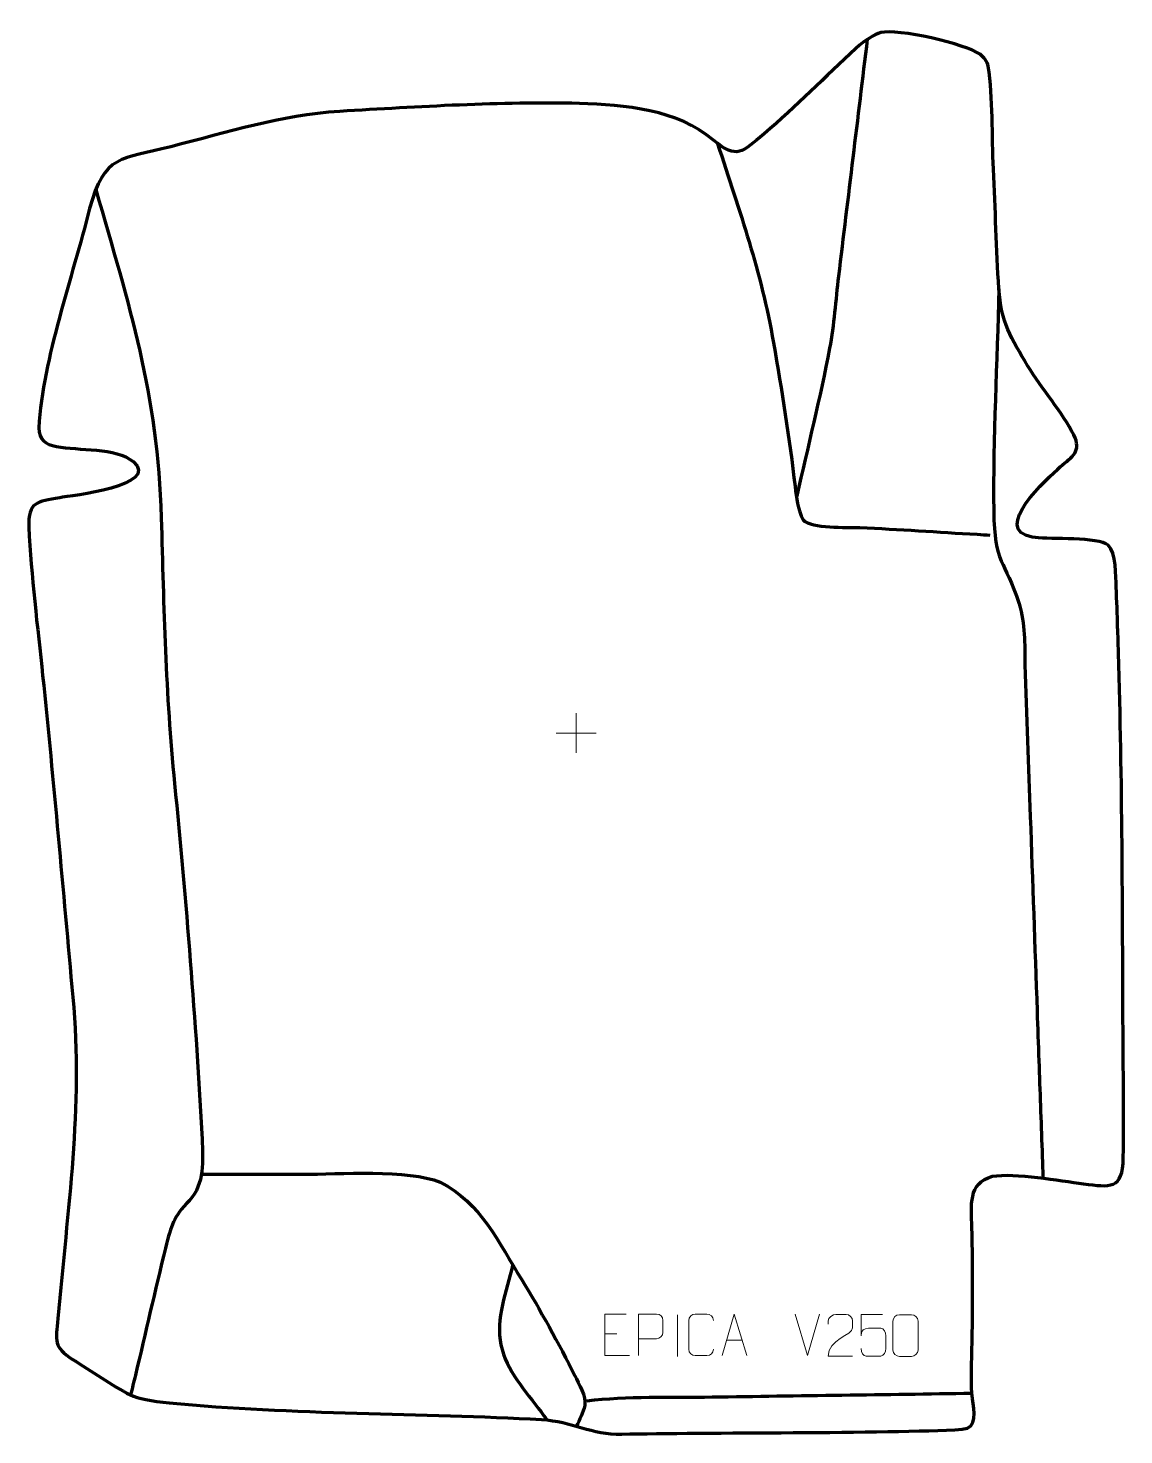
# Model space of a CAD drawing. Header units: millimetres. Extents: x -743 to -84, y 6 to 852.
import ezdxf

# ---------------------------------------------------------------- set-up
doc = ezdxf.new("R2010")
doc.units = ezdxf.units.MM
doc.header["$MEASUREMENT"] = 0
doc.layers.add('layer 2', color=7, linetype='Continuous')
doc.layers.add('layer 3', color=7, linetype='Continuous')

msp = doc.modelspace()

# ---------------------------------------------------------------- linework, layer by layer
at = {"layer": 'layer 2', "color": 142, "lineweight": 158}
for points, knots in [([(-280.8012, 570.5577), (-274.2568, 599.9341), (-266.7076, 629.9394), (-261.1129, 659.42), (-261.1129, 659.42), (-258.4321, 673.5465), (-257.4816, 688.3924), (-255.7753, 702.7057), (-255.7753, 702.7057), (-249.9973, 750.2153), (-244.2179, 797.7247), (-238.4397, 845.2343)], [0, 0, 0, 0, 0.25, 0.25, 0.25, 0.25, 0.5, 0.5, 0.5, 0.5, 1, 1, 1, 1]), ([(-328.6529, 782.5391), (-315.3162, 741.1472), (-302.5859, 706.0155), (-295.0034, 662.675), (-295.0034, 662.675), (-289.9909, 633.972), (-285.4498, 605.3565), (-282.0758, 576.4069), (-282.0758, 576.4069), (-281.3079, 569.4342), (-280.4381, 562.6911), (-277.2497, 556.3531), (-277.2497, 556.3531), (-272.0169, 550.8202), (-251.1784, 552.0096), (-243.1011, 551.6641), (-243.1011, 551.6641), (-219.5477, 550.6567), (-196.0199, 548.9779), (-172.484, 547.6241), (-172.484, 547.6241), (-169.9783, 547.4827), (-167.4725, 547.3424), (-164.9666, 547.2029)], [0, 0, 0, 0, 0.14285714, 0.14285714, 0.14285714, 0.14285714, 0.28571429, 0.28571429, 0.28571429, 0.28571429, 0.42857143, 0.42857143, 0.42857143, 0.42857143, 0.57142857, 0.57142857, 0.57142857, 0.57142857, 0.71428571, 0.71428571, 0.71428571, 0.71428571, 1, 1, 1, 1]), ([(-702.4929, 754.8832), (-682.2813, 684.4893), (-665.2991, 632.2163), (-663.1196, 557.5667), (-663.1196, 557.5667), (-661.6572, 503.511), (-660.5719, 451.8515), (-655.1255, 397.8915), (-655.1255, 397.8915), (-648.1529, 327.0612), (-642.4121, 255.1824), (-638.5278, 184.119), (-638.5278, 184.119), (-638.0537, 171.544), (-637.009, 156.9696), (-646.1654, 147.2695), (-646.1654, 147.2695), (-656.1216, 136.7219), (-656.9419, 132.9963), (-660.539, 118.5752), (-660.539, 118.5752), (-666.8726, 93.183), (-672.5653, 67.6271), (-678.6924, 42.1833), (-678.6924, 42.1833), (-679.6449, 38.2336), (-680.5977, 34.284), (-681.5517, 30.3347)], [0, 0, 0, 0, 0.125, 0.125, 0.125, 0.125, 0.25, 0.25, 0.25, 0.25, 0.375, 0.375, 0.375, 0.375, 0.5, 0.5, 0.5, 0.5, 0.625, 0.625, 0.625, 0.625, 0.75, 0.75, 0.75, 0.75, 1, 1, 1, 1]), ([(-159.5325, 695.2531), (-160.4533, 650.9657), (-163.1206, 605.9135), (-162.6365, 561.72), (-162.6365, 561.72), (-162.2812, 529.2719), (-155.9146, 532.7838), (-147.384, 505.844), (-147.384, 505.844), (-143.5076, 493.6023), (-144.0794, 481.8814), (-143.8733, 469.2633), (-143.8733, 469.2633), (-142.8457, 438.8097), (-141.7289, 408.359), (-140.6524, 377.907), (-140.6524, 377.907), (-139.2773, 338.9508), (-137.9021, 299.9947), (-136.5269, 261.0385), (-136.5269, 261.0385), (-136.1743, 251.0498), (-135.8217, 241.061), (-135.4691, 231.0722), (-135.4691, 231.0722), (-135.1517, 222.0824), (-134.8344, 213.0925), (-134.517, 204.1026), (-134.517, 204.1026), (-134.1997, 195.1127), (-133.8824, 186.1228), (-133.565, 177.133), (-133.565, 177.133), (-133.3711, 171.6391), (-133.1771, 166.1453), (-132.9832, 160.6515)], [0, 0, 0, 0, 0.1, 0.1, 0.1, 0.1, 0.2, 0.2, 0.2, 0.2, 0.3, 0.3, 0.3, 0.3, 0.4, 0.4, 0.4, 0.4, 0.5, 0.5, 0.5, 0.5, 0.6, 0.6, 0.6, 0.6, 0.7, 0.7, 0.7, 0.7, 0.8, 0.8, 0.8, 0.8, 1, 1, 1, 1]), ([(-638.5966, 163.0085), (-618.5062, 162.9897), (-598.4159, 162.9708), (-578.3255, 162.952), (-578.3255, 162.952), (-556.3642, 163.0746), (-514.7129, 166.1474), (-495.4055, 158.2005), (-495.4055, 158.2005), (-470.9659, 145.8172), (-460.3618, 122.0028), (-446.5472, 99.8612), (-446.5472, 99.8612), (-435.5332, 81.8943), (-423.8801, 60.7019), (-414.4938, 41.8831), (-414.4938, 41.8831), (-412.0324, 36.9482), (-407.4369, 29.5522), (-408.5296, 23.8955), (-408.5296, 23.8955), (-409.2707, 20.0589), (-411.8422, 15.188), (-413.4751, 11.5325)], [0, 0, 0, 0, 0.14285714, 0.14285714, 0.14285714, 0.14285714, 0.28571429, 0.28571429, 0.28571429, 0.28571429, 0.42857143, 0.42857143, 0.42857143, 0.42857143, 0.57142857, 0.57142857, 0.57142857, 0.57142857, 0.71428571, 0.71428571, 0.71428571, 0.71428571, 1, 1, 1, 1]), ([(-451.8797, 108.1454), (-455.6351, 93.3534), (-462.1668, 75.6916), (-458.9337, 60.4666), (-458.9337, 60.4666), (-455.6307, 44.9128), (-444.1131, 32.713), (-434.7797, 20.1047), (-434.7797, 20.1047), (-433.5953, 18.5047), (-432.4164, 16.9018), (-431.2396, 15.2962)], [0, 0, 0, 0, 0.25, 0.25, 0.25, 0.25, 0.5, 0.5, 0.5, 0.5, 1, 1, 1, 1]), ([(-407.1939, 26.8995), (-383.3954, 29.6291), (-356.2181, 28.8024), (-331.9894, 29.1509), (-331.9894, 29.1509), (-279.8914, 29.9001), (-227.7933, 30.6479), (-175.6953, 31.3965)], [0, 0, 0, 0, 0.33333333, 0.33333333, 0.33333333, 0.33333333, 1, 1, 1, 1])]:
    msp.add_open_spline(points, degree=3, knots=knots, dxfattribs=at)
at = {"layer": 'layer 3', "color": 242, "lineweight": 158}
msp.add_open_spline([(-658.2779, 25.5522), (-668.9424, 26.5729), (-677.3229, 28.2362), (-681.5517, 30.3347), (-681.5517, 30.3347), (-693.1028, 36.0668), (-705.2926, 44.7443), (-716.411, 51.7112), (-716.411, 51.7112), (-728.3152, 59.1704), (-726.377, 62.8125), (-725.2941, 76.3365), (-725.2941, 76.3365), (-719.5158, 142.674), (-710.1737, 202.2664), (-716.3087, 269.462), (-716.3087, 269.462), (-722.1463, 334.0554), (-727.776, 398.2276), (-734.4344, 462.7706), (-734.4344, 462.7706), (-737.4614, 491.919), (-741.3761, 522.7787), (-742.7778, 551.9248), (-742.7778, 551.9248), (-743.1669, 567.3264), (-738.002, 567.0122), (-724.1663, 569.639), (-724.1663, 569.639), (-717.702, 570.6852), (-662.9219, 576.7967), (-680.0939, 591.3792), (-680.0939, 591.3792), (-690.2602, 600.0126), (-712.9623, 597.8613), (-726.0549, 600.3454), (-726.0549, 600.3454), (-732.8503, 601.7806), (-736.5315, 604.3792), (-736.8255, 611.617), (-736.8255, 611.617), (-734.0377, 654.2236), (-716.6915, 701.5751), (-706.1735, 743.4468), (-706.1735, 743.4468), (-697.5294, 775.914), (-687.1387, 773.1221), (-657.4113, 780.5813), (-657.4113, 780.5813), (-622.6169, 789.3121), (-592.0247, 799.4826), (-555.7618, 801.825), (-555.7618, 801.825), (-508.4354, 804.5962), (-459.0666, 807.678), (-411.7322, 806.6242), (-411.7322, 806.6242), (-384.3871, 805.6846), (-352.7153, 803.1505), (-331.1462, 784.4878), (-331.1462, 784.4878), (-316.6183, 772.7042), (-314.1382, 777.311), (-300.6423, 788.4306), (-300.6423, 788.4306), (-281.2974, 804.7637), (-264.0314, 822.5847), (-245.4822, 839.6737), (-245.4822, 839.6737), (-239.5451, 844.9915), (-234.8377, 847.8523), (-230.395, 849.1471), (-230.395, 849.1471), (-221.0595, 851.8677), (-178.6944, 842.2184), (-170.838, 836.1229), (-170.838, 836.1229), (-168.3816, 834.217), (-166.5968, 831.8948), (-165.9273, 829.0377), (-165.9273, 829.0377), (-162.9486, 809.6052), (-163.7835, 787.0728), (-162.7776, 767.0601), (-162.7776, 767.0601), (-161.5911, 743.285), (-161.0688, 718.8956), (-159.5325, 695.2531), (-159.5325, 695.2531), (-158.2103, 674.9052), (-152.059, 665.7688), (-142.106, 648.7385), (-142.106, 648.7385), (-134.0547, 635.6487), (-120.8519, 620.2464), (-114.5399, 607.4532), (-114.5399, 607.4532), (-109.4962, 597.2304), (-115.2746, 594.7293), (-122.6314, 588.1056), (-122.6314, 588.1056), (-129.9386, 581.5267), (-164.5652, 550.4911), (-139.487, 545.976), (-139.487, 545.976), (-139.487, 545.976), (-137.5575, 545.6286), (-137.5575, 545.6286), (-137.5575, 545.6286), (-128.2735, 544.5976), (-99.8026, 546.0786), (-93.8432, 541.025), (-93.8432, 541.025), (-88.8625, 536.8013), (-89.2921, 522.3837), (-88.9668, 515.8484), (-88.9668, 515.8484), (-88.5611, 507.6974), (-88.3523, 499.5386), (-88.0966, 491.382), (-88.0966, 491.382), (-88.0966, 491.382), (-88.07, 490.5462), (-88.07, 490.5462), (-88.07, 490.5462), (-85.4114, 414.4521), (-85.2209, 337.1883), (-84.9192, 261.0086), (-84.9192, 261.0086), (-84.7979, 231.6477), (-84.3571, 202.0816), (-84.6975, 172.7402), (-84.6975, 172.7402), (-84.9199, 153.577), (-92.7365, 155.2475), (-108.5686, 157.2539), (-108.5686, 157.2539), (-123.0721, 159.092), (-149.9436, 164.0673), (-163.4113, 161.7745), (-163.4113, 161.7745), (-178.2535, 157.6178), (-176.0571, 143.9181), (-175.7441, 131.2884), (-175.7441, 131.2884), (-175.0967, 105.1686), (-175.2351, 78.8977), (-175.8141, 52.4496), (-175.8141, 52.4496), (-175.9811, 44.8211), (-176.4548, 37.5778), (-175.3645, 28.0193), (-175.3645, 28.0193), (-174.5492, 20.8722), (-172.0144, 10.2059), (-181.4872, 9.676), (-181.4872, 9.676), (-228.2338, 7.0612), (-337.543, 7.917), (-386.1827, 6.7725), (-386.1827, 6.7725), (-404.3798, 6.3443), (-416.0795, 14.5296), (-434.489, 15.5553), (-434.489, 15.5553), (-506.1055, 19.5456), (-584.2547, 18.4675), (-658.2779, 25.5522)], degree=3, knots=[0, 0, 0, 0, 0.02325581, 0.02325581, 0.02325581, 0.02325581, 0.04651163, 0.04651163, 0.04651163, 0.04651163, 0.06976744, 0.06976744, 0.06976744, 0.06976744, 0.09302326, 0.09302326, 0.09302326, 0.09302326, 0.11627907, 0.11627907, 0.11627907, 0.11627907, 0.13953488, 0.13953488, 0.13953488, 0.13953488, 0.1627907, 0.1627907, 0.1627907, 0.1627907, 0.18604651, 0.18604651, 0.18604651, 0.18604651, 0.20930233, 0.20930233, 0.20930233, 0.20930233, 0.23255814, 0.23255814, 0.23255814, 0.23255814, 0.25581395, 0.25581395, 0.25581395, 0.25581395, 0.27906977, 0.27906977, 0.27906977, 0.27906977, 0.30232558, 0.30232558, 0.30232558, 0.30232558, 0.3255814, 0.3255814, 0.3255814, 0.3255814, 0.34883721, 0.34883721, 0.34883721, 0.34883721, 0.37209302, 0.37209302, 0.37209302, 0.37209302, 0.39534884, 0.39534884, 0.39534884, 0.39534884, 0.41860465, 0.41860465, 0.41860465, 0.41860465, 0.44186047, 0.44186047, 0.44186047, 0.44186047, 0.46511628, 0.46511628, 0.46511628, 0.46511628, 0.48837209, 0.48837209, 0.48837209, 0.48837209, 0.51162791, 0.51162791, 0.51162791, 0.51162791, 0.53488372, 0.53488372, 0.53488372, 0.53488372, 0.55813953, 0.55813953, 0.55813953, 0.55813953, 0.58139535, 0.58139535, 0.58139535, 0.58139535, 0.60465116, 0.60465116, 0.60465116, 0.60465116, 0.62790698, 0.62790698, 0.62790698, 0.62790698, 0.65116279, 0.65116279, 0.65116279, 0.65116279, 0.6744186, 0.6744186, 0.6744186, 0.6744186, 0.69767442, 0.69767442, 0.69767442, 0.69767442, 0.72093023, 0.72093023, 0.72093023, 0.72093023, 0.74418605, 0.74418605, 0.74418605, 0.74418605, 0.76744186, 0.76744186, 0.76744186, 0.76744186, 0.79069767, 0.79069767, 0.79069767, 0.79069767, 0.81395349, 0.81395349, 0.81395349, 0.81395349, 0.8372093, 0.8372093, 0.8372093, 0.8372093, 0.86046512, 0.86046512, 0.86046512, 0.86046512, 0.88372093, 0.88372093, 0.88372093, 0.88372093, 0.90697674, 0.90697674, 0.90697674, 0.90697674, 0.93023256, 0.93023256, 0.93023256, 0.93023256, 0.95348837, 0.95348837, 0.95348837, 0.95348837, 1, 1, 1, 1], dxfattribs=at)
at = {"layer": 'layer 3', "color": 250, "lineweight": 9}
for points in [[(-413.6846, 440.1769), (-413.6846, 440.1769), (-413.6846, 416.199), (-413.6846, 416.199)], [(-425.6735, 428.1879), (-425.6735, 428.1879), (-401.6956, 428.1879), (-401.6956, 428.1879)], [(-352.8012, 78.4335), (-352.8012, 78.4335), (-352.8012, 53.4594), (-352.8012, 53.4594)], [(-274.5972, 53.9619), (-274.5972, 53.9619), (-281.919, 78.9155), (-281.919, 78.9155)], [(-267.2753, 78.9155), (-267.2753, 78.9155), (-274.5971, 53.9619), (-274.5971, 53.9619)], [(-396.4418, 67.0432), (-396.4418, 67.0432), (-389.2737, 67.0432), (-389.2737, 67.0432)], [(-323.2341, 63.2186), (-323.2341, 63.2186), (-313.7384, 63.2186), (-313.7384, 63.2186)]]:
    msp.add_open_spline(points, degree=3, dxfattribs=at)
for points, knots in [([(-383.5679, 78.9229), (-383.5679, 78.9229), (-396.4418, 78.9229), (-396.4418, 78.9229), (-396.4418, 78.9229), (-396.4418, 78.9229), (-396.4418, 53.9693), (-396.4418, 53.9693), (-396.4418, 53.9693), (-396.4418, 53.9693), (-381.576, 53.9693), (-381.576, 53.9693)], [0, 0, 0, 0, 0.25, 0.25, 0.25, 0.25, 0.5, 0.5, 0.5, 0.5, 1, 1, 1, 1]), ([(-376.1674, 53.9617), (-376.1674, 53.9617), (-376.1674, 78.9153), (-376.1674, 78.9153), (-376.1674, 78.9153), (-372.5724, 78.9153), (-368.9771, 78.9153), (-365.3817, 78.9153), (-365.3817, 78.9153), (-363.0565, 78.8774), (-361.4991, 77.3873), (-361.5033, 75.0212), (-361.5033, 75.0212), (-361.5037, 72.9855), (-361.5037, 69.9262), (-361.5033, 67.8902), (-361.5033, 67.8902), (-361.5098, 66.0148), (-363.322, 64.0729), (-365.3316, 64.0538), (-365.3316, 64.0538), (-365.3316, 64.0538), (-376.1674, 64.0538), (-376.1674, 64.0538)], [0, 0, 0, 0, 0.14285714, 0.14285714, 0.14285714, 0.14285714, 0.28571429, 0.28571429, 0.28571429, 0.28571429, 0.42857143, 0.42857143, 0.42857143, 0.42857143, 0.57142857, 0.57142857, 0.57142857, 0.57142857, 0.71428571, 0.71428571, 0.71428571, 0.71428571, 1, 1, 1, 1]), ([(-331.1184, 57.7799), (-331.2582, 55.4565), (-332.9354, 53.9769), (-335.0831, 53.9661), (-335.0831, 53.9661), (-337.415, 53.9665), (-339.7469, 53.9665), (-342.0784, 53.9661), (-342.0784, 53.9661), (-344.0034, 53.8607), (-345.9755, 55.7452), (-345.9643, 57.7625), (-345.9643, 57.7625), (-345.9639, 63.5326), (-345.9639, 69.3023), (-345.9643, 75.0716), (-345.9643, 75.0716), (-345.9601, 77.2097), (-344.2134, 78.9289), (-342.061, 78.9154), (-342.061, 78.9154), (-339.7353, 78.9154), (-337.4092, 78.9154), (-335.0831, 78.9154), (-335.0831, 78.9154), (-333.1365, 78.9509), (-331.1451, 77.4594), (-331.1184, 75.0218)], [0, 0, 0, 0, 0.125, 0.125, 0.125, 0.125, 0.25, 0.25, 0.25, 0.25, 0.375, 0.375, 0.375, 0.375, 0.5, 0.5, 0.5, 0.5, 0.625, 0.625, 0.625, 0.625, 0.75, 0.75, 0.75, 0.75, 1, 1, 1, 1]), ([(-325.9567, 53.9692), (-325.9567, 53.9692), (-318.5857, 78.9227), (-318.5857, 78.9227), (-318.5857, 78.9227), (-318.5857, 78.9227), (-311.0158, 53.9692), (-311.0158, 53.9692)], [0, 0, 0, 0, 0.33333333, 0.33333333, 0.33333333, 0.33333333, 1, 1, 1, 1]), ([(-247.451, 53.7332), (-252.3654, 53.7335), (-257.2798, 53.7335), (-262.1939, 53.7332), (-262.1939, 53.7332), (-262.1939, 63.6655), (-247.5429, 66.3067), (-247.451, 70.617), (-247.451, 70.617), (-247.4513, 72.0411), (-247.4513, 73.4648), (-247.451, 74.8881), (-247.451, 74.8881), (-247.4679, 76.9652), (-249.5907, 78.69), (-251.2617, 78.7073), (-251.2617, 78.7073), (-253.3349, 78.7069), (-255.4078, 78.7069), (-257.4802, 78.7073), (-257.4802, 78.7073), (-259.3023, 78.7238), (-262.127, 76.9317), (-262.1939, 74.8381), (-262.1939, 74.8381), (-262.1939, 74.8381), (-262.1939, 72.7833), (-262.1939, 72.7833)], [0, 0, 0, 0, 0.125, 0.125, 0.125, 0.125, 0.25, 0.25, 0.25, 0.25, 0.375, 0.375, 0.375, 0.375, 0.5, 0.5, 0.5, 0.5, 0.625, 0.625, 0.625, 0.625, 0.75, 0.75, 0.75, 0.75, 1, 1, 1, 1]), ([(-229.4569, 78.6391), (-229.4569, 78.6391), (-242.3086, 78.6391), (-242.3086, 78.6391), (-242.3086, 78.6391), (-242.3083, 74.4085), (-242.3083, 70.1776), (-242.3086, 65.9464), (-242.3086, 65.9464), (-242.3089, 69.2565), (-240.6779, 70.3283), (-237.8659, 70.3888), (-237.8659, 70.3888), (-235.4263, 70.3891), (-232.9868, 70.3891), (-230.5476, 70.3888), (-230.5476, 70.3888), (-228.8978, 70.3956), (-227.4229, 68.0151), (-227.3944, 65.9464), (-227.3944, 65.9464), (-227.3947, 63.3591), (-227.3947, 60.7715), (-227.3944, 58.1838), (-227.3944, 58.1838), (-227.3482, 56.2244), (-228.8476, 53.7881), (-230.4735, 53.7296), (-230.4735, 53.7296), (-232.43, 53.7299), (-237.325, 53.7299), (-239.282, 53.7296), (-239.282, 53.7296), (-241.1275, 53.7208), (-242.2346, 55.6856), (-242.2554, 58.2367)], [0, 0, 0, 0, 0.1, 0.1, 0.1, 0.1, 0.2, 0.2, 0.2, 0.2, 0.3, 0.3, 0.3, 0.3, 0.4, 0.4, 0.4, 0.4, 0.5, 0.5, 0.5, 0.5, 0.6, 0.6, 0.6, 0.6, 0.7, 0.7, 0.7, 0.7, 0.8, 0.8, 0.8, 0.8, 1, 1, 1, 1]), ([(-219.2422, 78.5188), (-216.8761, 78.5188), (-214.5096, 78.5188), (-212.1431, 78.5188), (-212.1431, 78.5188), (-210.1626, 78.5544), (-208.1366, 77.0601), (-208.1095, 74.618), (-208.1095, 74.618), (-208.1099, 68.8606), (-208.1099, 63.1028), (-208.1095, 57.3446), (-208.1095, 57.3446), (-208.2516, 55.017), (-209.958, 53.5347), (-212.1431, 53.5239), (-212.1431, 53.5239), (-214.5155, 53.5243), (-216.8879, 53.5243), (-219.2599, 53.5239), (-219.2599, 53.5239), (-221.2184, 53.4183), (-223.2248, 55.3062), (-223.2134, 57.3272), (-223.2134, 57.3272), (-223.213, 63.1078), (-223.213, 68.8881), (-223.2134, 74.6679), (-223.2134, 74.6679), (-223.2091, 76.8099), (-221.432, 78.5324), (-219.2422, 78.5188)], [0, 0, 0, 0, 0.11111111, 0.11111111, 0.11111111, 0.11111111, 0.22222222, 0.22222222, 0.22222222, 0.22222222, 0.33333333, 0.33333333, 0.33333333, 0.33333333, 0.44444444, 0.44444444, 0.44444444, 0.44444444, 0.55555556, 0.55555556, 0.55555556, 0.55555556, 0.66666667, 0.66666667, 0.66666667, 0.66666667, 0.77777778, 0.77777778, 0.77777778, 0.77777778, 1, 1, 1, 1])]:
    msp.add_open_spline(points, degree=3, knots=knots, dxfattribs=at)

doc.saveas('drawing.dxf')
